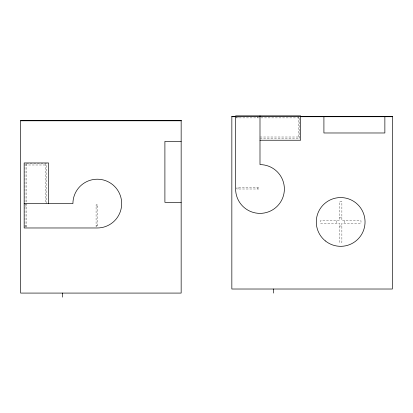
<?xml version="1.0" encoding="UTF-8"?>
<svg xmlns="http://www.w3.org/2000/svg" width="413" height="413" viewBox="0 0 413 413"><rect width="100%" height="100%" fill="white"/><g stroke="black" fill="none" stroke-linecap="round" stroke-linejoin="round"><path stroke-width="0.31" stroke-dasharray="2.06 1.55" d="M235.616 117.886L299.817 117.886M259.994 137.008L299.817 137.008M259.994 138.205L299.817 138.205L299.817 116.667M24.971 164.994L46.509 164.994M24.971 204.812L26.189 204.812M24.971 206.03L26.189 206.03M96.084 206.03L97.303 206.03M339.445 217.883L341.881 217.883M24.971 225.534L26.189 225.534M96.084 225.534L97.303 225.534M339.445 226.009L341.881 226.009M24.971 226.758L26.189 226.758M344.726 220.728L344.726 223.165M336.6 220.728L336.6 223.165M298.599 116.667L298.599 138.205M257.557 116.667L257.557 117.886M257.557 187.781L257.557 188.999M238.053 116.667L238.053 117.886M238.053 187.781L238.053 188.999M236.835 116.667L236.835 117.886M46.509 203.594L46.509 163.77L24.971 163.77L24.971 227.976M45.311 163.77L45.311 203.594M26.189 163.77L26.189 227.976M258.775 187.781L236.835 187.781L236.835 188.999L258.775 188.999L258.775 187.781M341.881 201.627L339.445 201.627L339.445 220.728L320.349 220.728L320.349 223.165L339.445 223.165L339.445 242.261L341.881 242.261L341.881 223.165L360.983 223.165L360.983 220.728L341.881 220.728L341.881 201.627M97.303 204.812L96.084 204.812L96.084 226.758L97.303 226.758L97.303 204.812"/><path stroke-width="0.62" d="M231.843 116.724L235.704 116.724M300.736 116.724L392.35 116.724M20.65 120.792L181.157 120.792M259.994 140.234L300.628 140.234L300.628 115.857L235.616 115.857L235.616 188.999A24.382 24.382 0 0 0 259.994 213.376A24.382 24.382 0 0 0 284.376 188.999A24.382 24.382 0 0 0 259.994 164.617L259.994 115.857M181.157 141.385L164.901 141.385L164.901 202.334L181.157 202.334M24.16 203.594L72.92 203.594A24.382 24.382 0 0 1 97.303 179.211A24.382 24.382 0 0 1 121.68 203.594A24.382 24.382 0 0 1 97.303 227.976L24.16 227.976L24.16 162.959L48.543 162.959L48.543 203.594M384.864 116.724L384.864 132.981L323.911 132.981L323.911 116.724M273.695 289.017L273.695 293.08M62.502 293.08L62.502 297.143M392.35 116.321L231.843 116.321L231.843 289.017L392.35 289.017L392.35 116.321M181.157 120.384L20.65 120.384L20.65 293.08L181.157 293.08L181.157 120.384M325.377 240.939A24.382 24.382 0 0 0 364.756 225.689A24.382 24.382 0 0 0 331.861 199.211A24.382 24.382 0 0 0 325.377 240.939"/></g></svg>
